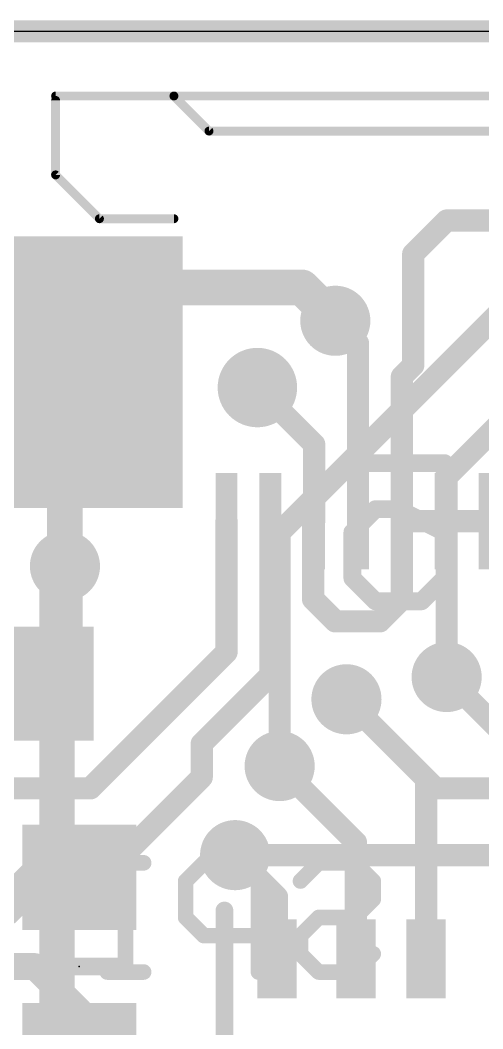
# Model space of a CAD drawing. Extents: x -0.1 to 49.3, y -0.1 to 40.8.
# Drawn here: x 16.34 to 21.61, y 29.26 to 40.77 of the extents above; entities that cross this region are included whole.
import ezdxf

# ---------------------------------------------------------------- set-up
doc = ezdxf.new("R2010")
doc.units = 0
for name, color, linetype in [('1', 12, 'CONTINUOUS'), ('16', 132, 'CONTINUOUS'), ('18', 110, 'CONTINUOUS'), ('20', 53, 'CONTINUOUS'), ('21', 40, 'CONTINUOUS'), ('22', 6, 'CONTINUOUS'), ('23', 53, 'CONTINUOUS')]:
    doc.layers.add(name, color=color, linetype=linetype)

# ---------------------------------------------------------------- blocks, each defined once
blk = doc.blocks.new('RECT')
blk.add_solid([(-0.5, -0.5), (0.5, -0.5), (-0.5, 0.5), (0.5, 0.5)])
blk = doc.blocks.new('ROUNDV')
at = {"const_width": 0.5}
blk.add_lwpolyline([(0, -0.25, 1), (0, 0.25, 1), (0, -0.25)], format="xyb", dxfattribs=at)

msp = doc.modelspace()

# ---------------------------------------------------------------- linework, layer by layer
at = {"layer": '1'}
for points, const_width in [([(21.201, 38.481), (20.82, 38.1)], 0.254), ([(23.36, 38.481), (21.201, 38.481)], 0.254), ([(20.82, 38.1), (20.82, 36.83)], 0.254), ([(20.19, 37.079), (19.931, 37.338)], 0.254), ([(20.19, 35.052), (20.19, 37.079)], 0.254), ([(20.82, 36.83), (20.69, 36.7)], 0.254), ([(20.69, 35.052), (20.69, 36.7)], 0.254), ([(19.69, 35.928), (19.042, 36.576)], 0.254), ([(19.169, 36.449), (19.042, 36.576)], 0.254), ([(19.69, 35.052), (19.69, 35.928)], 0.254), ([(18.69, 35.052), (18.69, 33.557)], 0.254), ([(19.19, 35.052), (19.19, 33.295)], 0.254), ([(19.677, 35.039), (19.69, 35.052)], 0.254), ([(19.677, 34.163), (19.677, 35.039)], 0.254), ([(20.69, 35.052), (20.69, 34.16)], 0.254), ([(20.69, 35.052), (21.19, 35.052)], 0.254), ([(21.19, 35.052), (21.69, 35.052)], 0.254), ([(16.829, 34.5212), (16.8469, 34.539)], 0.4064), ([(16.8469, 33.4699), (16.8469, 34.539)], 0.4064), ([(19.931, 33.909), (19.677, 34.163)], 0.254), ([(20.69, 34.16), (20.439, 33.909)], 0.254), ([(20.439, 33.909), (19.931, 33.909)], 0.254), ([(16.575, 33.198), (16.8469, 33.4699)], 0.4064), ([(18.69, 33.557), (17.137, 32.004)], 0.254), ([(19.19, 33.295), (18.407, 32.512)], 0.254), ([(21.866, 32.609), (21.201, 33.274)], 0.254), ([(20.966, 32.112), (20.058, 33.02)], 0.254), ([(18.407, 32.512), (18.407, 32.131)], 0.254), ([(20.166, 31.388), (19.296, 32.258)], 0.254), ([(17.264, 30.988), (18.407, 32.131)], 0.254), ([(20.966, 30.06), (20.966, 32.112)], 0.254), ([(17.137, 32.004), (15.748, 32.004)], 0.254), ([(20.166, 30.06), (20.166, 31.388)], 0.254), ([(19.266, 30.764), (18.788, 31.242)], 0.254), ([(16.51, 30.988), (16.129, 30.607)], 0.4064), ([(17.01, 30.988), (16.51, 30.988)], 0.4064), ([(17.01, 30.988), (17.264, 30.988)], 0.254), ([(19.266, 30.06), (19.266, 30.764)], 0.254), ([(16.502, 29.972), (14.47, 29.972)], 0.3048), ([(17.01, 29.464), (16.502, 29.972)], 0.3048), ([(17.01, 28.956), (17.01, 29.464)], 0.3048)]:
    msp.add_lwpolyline(points, dxfattribs=dict(at, const_width=const_width))
for points, const_width in [([(21.201, 38.5445, 1), (21.201, 38.4175)], 0.127), ([(21.2459, 38.4361, 1), (21.1561, 38.5259)], 0.127), ([(20.8835, 38.1, 1), (20.7565, 38.1)], 0.127), ([(20.7751, 38.1449, 1), (20.8649, 38.0551)], 0.127), ([(19.9759, 37.3829, 1), (19.8861, 37.2931)], 0.127), ([(20.2535, 37.079, 1), (20.1265, 37.079)], 0.127), ([(20.1451, 37.0341, 1), (20.2349, 37.1239)], 0.127), ([(20.8649, 36.7851, 1), (20.7751, 36.8749)], 0.127), ([(20.7535, 36.7, 1), (20.6265, 36.7)], 0.127), ([(20.7565, 36.83, 1), (20.8835, 36.83)], 0.127), ([(20.6451, 36.7449, 1), (20.7349, 36.6551)], 0.127), ([(19.0869, 36.6209, 1), (18.9971, 36.5311)], 0.127), ([(19.0869, 36.6209, 1), (18.9971, 36.5311)], 0.127), ([(19.1241, 36.4041, 1), (19.2139, 36.4939)], 0.127), ([(19.7535, 35.928, 1), (19.6265, 35.928)], 0.127), ([(19.6451, 35.8831, 1), (19.7349, 35.9729)], 0.127), ([(18.7535, 35.052, 1), (18.6265, 35.052)], 0.127), ([(19.2535, 35.052, 1), (19.1265, 35.052)], 0.127), ([(19.7405, 35.039, 1), (19.6135, 35.039)], 0.127), ([(19.6321, 35.0839, 1), (19.7219, 34.9941)], 0.127), ([(19.6265, 35.052, 1), (19.7535, 35.052)], 0.127), ([(19.7349, 35.0071, 1), (19.6451, 35.0969)], 0.127), ([(20.1265, 35.052, 1), (20.2535, 35.052)], 0.127), ([(20.7535, 35.052, 1), (20.6265, 35.052)], 0.127), ([(20.69, 35.1155, 1), (20.69, 34.9885)], 0.127), ([(20.6265, 35.052, 1), (20.7535, 35.052)], 0.127), ([(21.19, 35.1155, 1), (21.19, 34.9885)], 0.127), ([(21.19, 34.9885, 1), (21.19, 35.1155)], 0.127), ([(16.7572, 34.593, 1), (16.9008, 34.4493)], 0.2032), ([(16.9485, 34.539, 1), (16.7453, 34.539)], 0.2032), ([(16.9187, 34.4672, 1), (16.775, 34.6109)], 0.2032), ([(19.7219, 34.2079, 1), (19.6321, 34.1181)], 0.127), ([(19.6135, 34.163, 1), (19.7405, 34.163)], 0.127), ([(20.6265, 34.16, 1), (20.7535, 34.16)], 0.127), ([(20.7349, 34.1151, 1), (20.6451, 34.2049)], 0.127), ([(19.931, 33.9725, 1), (19.931, 33.8455)], 0.127), ([(19.8861, 33.8641, 1), (19.9759, 33.9539)], 0.127), ([(20.3941, 33.9539, 1), (20.4839, 33.8641)], 0.127), ([(20.439, 33.8455, 1), (20.439, 33.9725)], 0.127), ([(16.9187, 33.398, 1), (16.775, 33.5417)], 0.2032), ([(18.6265, 33.557, 1), (18.7535, 33.557)], 0.127), ([(18.7349, 33.5121, 1), (18.6451, 33.6019)], 0.127), ([(16.7453, 33.4699, 1), (16.9485, 33.4699)], 0.2032), ([(16.5032, 33.2698, 1), (16.6468, 33.1262)], 0.2032), ([(19.2349, 33.2501, 1), (19.1451, 33.3399)], 0.127), ([(21.2459, 33.3189, 1), (21.1561, 33.2291)], 0.127), ([(19.1265, 33.295, 1), (19.2535, 33.295)], 0.127), ([(20.1029, 33.0649, 1), (20.0131, 32.9751)], 0.127), ([(18.4705, 32.512, 1), (18.3435, 32.512)], 0.127), ([(18.3621, 32.5569, 1), (18.4519, 32.4671)], 0.127), ([(19.3409, 32.3029, 1), (19.2511, 32.2131)], 0.127), ([(18.4519, 32.0861, 1), (18.3621, 32.1759)], 0.127), ([(21.0295, 32.112, 1), (20.9025, 32.112)], 0.127), ([(20.9211, 32.0671, 1), (21.0109, 32.1569)], 0.127), ([(17.0921, 32.0489, 1), (17.1819, 31.9591)], 0.127), ([(17.137, 31.9405, 1), (17.137, 32.0675)], 0.127), ([(18.3435, 32.131, 1), (18.4705, 32.131)], 0.127), ([(20.2295, 31.388, 1), (20.1025, 31.388)], 0.127), ([(20.1211, 31.3431, 1), (20.2109, 31.4329)], 0.127), ([(18.8329, 31.2869, 1), (18.7431, 31.1971)], 0.127), ([(16.51, 31.0896, 1), (16.51, 30.8864)], 0.2032), ([(16.5818, 30.9162, 1), (16.4382, 31.0598)], 0.2032), ([(17.01, 30.8864, 1), (17.01, 31.0896)], 0.2032), ([(17.01, 31.0515, 1), (17.01, 30.9245)], 0.127), ([(17.2191, 31.0329, 1), (17.3089, 30.9431)], 0.127), ([(17.264, 30.9245, 1), (17.264, 31.0515)], 0.127), ([(19.3295, 30.764, 1), (19.2025, 30.764)], 0.127), ([(19.2211, 30.7191, 1), (19.3109, 30.8089)], 0.127), ([(16.5559, 30.0259, 1), (16.4481, 29.9181)], 0.1524), ([(16.502, 29.8958, 1), (16.502, 30.0482)], 0.1524), ([(19.2025, 30.06, 1), (19.3295, 30.06)], 0.127), ([(20.1025, 30.06, 1), (20.2295, 30.06)], 0.127), ([(20.9025, 30.06, 1), (21.0295, 30.06)], 0.127), ([(17.0862, 29.464, 1), (16.9338, 29.464)], 0.1524), ([(16.9561, 29.4101, 1), (17.0639, 29.5179)], 0.1524)]:
    msp.add_lwpolyline(points, format="xyb", dxfattribs=dict(at, const_width=const_width))
at = {"layer": '16'}
for points, const_width in [([(49.133, 40.64), (0.254, 40.64)], 0.254), ([(17.526, 37.719), (16.8469, 37.0399)], 0.4064), ([(19.55, 37.719), (17.526, 37.719)], 0.4064), ([(19.931, 37.338), (19.55, 37.719)], 0.4064), ([(19.296, 34.925), (21.963, 37.592)], 0.254), ([(16.8469, 37.0399), (16.8469, 34.539)], 0.4064), ([(19.042, 36.576), (19.042, 36.703)], 0.254), ([(21.201, 35.56), (22.09, 36.449)], 0.254), ([(21.201, 33.274), (21.201, 35.56)], 0.254), ([(19.296, 32.258), (19.296, 34.925)], 0.254), ([(16.756, 34.4482), (16.8469, 34.539)], 0.4064), ([(16.756, 25.527), (16.756, 34.4482)], 0.4064), ([(21.074, 32.004), (20.058, 33.02)], 0.254), ([(21.963, 32.004), (21.074, 32.004)], 0.254), ([(18.788, 31.242), (22.344, 31.242)], 0.254)]:
    msp.add_lwpolyline(points, dxfattribs=dict(at, const_width=const_width))
for points, const_width in [([(17.526, 37.8206, 1), (17.526, 37.6174)], 0.2032), ([(17.5978, 37.6472, 1), (17.4542, 37.7908)], 0.2032), ([(19.6218, 37.7908, 1), (19.4782, 37.6472)], 0.2032), ([(19.55, 37.6174, 1), (19.55, 37.8206)], 0.2032), ([(19.8592, 37.2662, 1), (20.0028, 37.4098)], 0.2032), ([(16.775, 37.1117, 1), (16.9187, 36.968)], 0.2032), ([(16.9485, 37.0399, 1), (16.7453, 37.0399)], 0.2032), ([(19.1055, 36.703, 1), (18.9785, 36.703)], 0.127), ([(18.9785, 36.576, 1), (19.1055, 36.576)], 0.127), ([(21.2645, 35.56, 1), (21.1375, 35.56)], 0.127), ([(21.1561, 35.6049, 1), (21.2459, 35.5151)], 0.127), ([(19.3595, 34.925, 1), (19.2325, 34.925)], 0.127), ([(19.2511, 34.9699, 1), (19.3409, 34.8801)], 0.127), ([(16.8576, 34.4482, 1), (16.6544, 34.4482)], 0.2032), ([(16.7453, 34.539, 1), (16.9485, 34.539)], 0.2032), ([(16.9187, 34.4672, 1), (16.775, 34.6109)], 0.2032), ([(16.6842, 34.52, 1), (16.8278, 34.3763)], 0.2032), ([(21.1375, 33.274, 1), (21.2645, 33.274)], 0.127), ([(20.1029, 33.0649, 1), (20.0131, 32.9751)], 0.127), ([(19.2325, 32.258, 1), (19.3595, 32.258)], 0.127), ([(21.074, 32.0675, 1), (21.074, 31.9405)], 0.127), ([(21.0291, 31.9591, 1), (21.1189, 32.0489)], 0.127), ([(18.788, 31.3055, 1), (18.788, 31.1785)], 0.127)]:
    msp.add_lwpolyline(points, format="xyb", dxfattribs=dict(at, const_width=const_width))
at = {"layer": '20'}
msp.add_line((2.54, 40.64), (45.72, 40.64), dxfattribs=at)
at = {"layer": '21'}
for points, const_width in [([(16.74, 39.902), (18.09, 39.902)], 0.1016), ([(18.09, 39.902), (18.49, 39.502)], 0.1016), ([(38.79, 39.902), (18.09, 39.902)], 0.1016), ([(16.74, 39.002), (16.74, 39.852)], 0.1016), ([(18.49, 39.502), (38.39, 39.502)], 0.1016), ([(17.24, 38.502), (16.74, 39.002)], 0.1016), ([(18.09, 38.502), (17.24, 38.502)], 0.1016), ([(18.666, 27.81), (18.666, 30.61)], 0.2032), ([(17.518, 29.972), (16.502, 29.972)], 0.2032)]:
    msp.add_lwpolyline(points, dxfattribs=dict(at, const_width=const_width))
for points, const_width in [([(16.74, 39.9274, 1), (16.74, 39.8766)], 0.0508), ([(18.108, 39.92, 1), (18.072, 39.884)], 0.0508), ([(18.09, 39.9274, 1), (18.09, 39.8766)], 0.0508), ([(18.09, 39.8766, 1), (18.09, 39.9274)], 0.0508), ([(16.7654, 39.852, 1), (16.7146, 39.852)], 0.0508), ([(18.49, 39.5274, 1), (18.49, 39.4766)], 0.0508), ([(18.472, 39.484, 1), (18.508, 39.52)], 0.0508), ([(16.758, 39.02, 1), (16.722, 38.984)], 0.0508), ([(16.7146, 39.002, 1), (16.7654, 39.002)], 0.0508), ([(17.24, 38.5274, 1), (17.24, 38.4766)], 0.0508), ([(18.09, 38.4766, 1), (18.09, 38.5274)], 0.0508), ([(17.222, 38.484, 1), (17.258, 38.52)], 0.0508), ([(18.7168, 30.61, 1), (18.6152, 30.61)], 0.1016), ([(16.502, 30.0228, 1), (16.502, 29.9212)], 0.1016), ([(17.518, 29.9212, 1), (17.518, 30.0228)], 0.1016)]:
    msp.add_lwpolyline(points, format="xyb", dxfattribs=dict(at, const_width=const_width))
at = {"layer": '22'}
for points, const_width in [([(20.1259, 35.7137), (21.1766, 35.7137)], 0.2032), ([(21.1766, 35.7137), (21.1766, 34.9257)], 0.2032), ([(20.3885, 35.1884), (20.1259, 34.9257)], 0.2032), ([(20.6512, 35.1884), (20.3885, 35.1884)], 0.2032), ([(21.1766, 34.9257), (20.6512, 35.1884)], 0.2032), ([(20.1259, 34.9257), (20.1259, 34.4003)], 0.2032), ([(20.1259, 34.4003), (20.3885, 34.1376)], 0.2032), ([(20.9139, 34.1376), (21.1766, 34.4003)], 0.2032), ([(20.3885, 34.1376), (20.9139, 34.1376)], 0.2032), ([(17.7445, 31.1542), (17.3293, 31.1542)], 0.1778), ([(17.5369, 29.9085), (17.5369, 31.1542)], 0.1778), ([(18.4314, 31.1542), (18.2238, 30.9466)], 0.1778), ([(19.0542, 31.1542), (18.4314, 31.1542)], 0.1778), ([(19.0542, 29.9085), (19.0542, 31.1542)], 0.1778), ([(19.5335, 30.9466), (19.7411, 31.1542)], 0.1778), ([(19.7411, 31.1542), (20.1563, 31.1542)], 0.1778), ([(20.1563, 31.1542), (20.364, 30.9466)], 0.1778), ([(18.2238, 30.9466), (18.2238, 30.5313)], 0.1778), ([(20.364, 30.9466), (20.364, 30.7389)], 0.1778), ([(20.364, 30.7389), (20.1563, 30.5313)], 0.1778), ([(18.2238, 30.5313), (18.4314, 30.3237)], 0.1778), ([(19.7411, 30.5313), (19.5335, 30.3237)], 0.1778), ([(20.1563, 30.5313), (19.7411, 30.5313)], 0.1778), ([(18.4314, 30.3237), (19.0542, 30.3237)], 0.1778), ([(19.5335, 30.3237), (19.5335, 30.1161)], 0.1778), ([(19.5335, 30.1161), (19.7411, 29.9085)], 0.1778), ([(20.1563, 29.9085), (20.364, 30.1161)], 0.1778), ([(17.7445, 29.9085), (17.3293, 29.9085)], 0.1778), ([(19.7411, 29.9085), (20.1563, 29.9085)], 0.1778)]:
    msp.add_lwpolyline(points, dxfattribs=dict(at, const_width=const_width))
for points, const_width in [([(20.1259, 35.7645, 1), (20.1259, 35.6629)], 0.1016), ([(21.2274, 35.7137, 1), (21.1258, 35.7137)], 0.1016), ([(21.1766, 35.6629, 1), (21.1766, 35.7645)], 0.1016), ([(20.3885, 35.2392, 1), (20.3885, 35.1376)], 0.1016), ([(20.4245, 35.1524, 1), (20.3526, 35.2243)], 0.1016), ([(20.674, 35.2338, 1), (20.6285, 35.1429)], 0.1016), ([(20.6512, 35.1376, 1), (20.6512, 35.2392)], 0.1016), ([(20.0899, 34.9616, 1), (20.1618, 34.8898)], 0.1016), ([(20.1767, 34.9257, 1), (20.0751, 34.9257)], 0.1016), ([(21.1539, 34.8802, 1), (21.1993, 34.9711)], 0.1016), ([(21.1258, 34.9257, 1), (21.2274, 34.9257)], 0.1016), ([(20.1618, 34.4362, 1), (20.0899, 34.3644)], 0.1016), ([(20.0751, 34.4003, 1), (20.1767, 34.4003)], 0.1016), ([(21.2125, 34.3644, 1), (21.1407, 34.4362)], 0.1016), ([(20.3885, 34.1884, 1), (20.3885, 34.0868)], 0.1016), ([(20.3526, 34.1017, 1), (20.4245, 34.1735)], 0.1016), ([(20.878, 34.1735, 1), (20.9498, 34.1017)], 0.1016), ([(20.9139, 34.0868, 1), (20.9139, 34.1884)], 0.1016), ([(17.3293, 31.1986, 1), (17.3293, 31.1097)], 0.0889), ([(17.5813, 31.1542, 1), (17.4924, 31.1542)], 0.0889), ([(17.7445, 31.1097, 1), (17.7445, 31.1986)], 0.0889), ([(18.4314, 31.1986, 1), (18.4314, 31.1097)], 0.0889), ([(18.4628, 31.1227, 1), (18.4, 31.1856)], 0.0889), ([(19.0987, 31.1542, 1), (19.0098, 31.1542)], 0.0889), ([(19.0542, 31.1097, 1), (19.0542, 31.1986)], 0.0889), ([(19.7411, 31.1986, 1), (19.7411, 31.1097)], 0.0889), ([(19.7726, 31.1227, 1), (19.7097, 31.1856)], 0.0889), ([(20.1878, 31.1856, 1), (20.1249, 31.1227)], 0.0889), ([(20.1563, 31.1097, 1), (20.1563, 31.1986)], 0.0889), ([(18.2682, 30.9466, 1), (18.1793, 30.9466)], 0.0889), ([(18.1924, 30.978, 1), (18.2552, 30.9151)], 0.0889), ([(19.5021, 30.978, 1), (19.5649, 30.9151)], 0.0889), ([(20.4084, 30.9466, 1), (20.3195, 30.9466)], 0.0889), ([(20.3325, 30.9151, 1), (20.3954, 30.978)], 0.0889), ([(20.3195, 30.7389, 1), (20.4084, 30.7389)], 0.0889), ([(20.3954, 30.7075, 1), (20.3325, 30.7704)], 0.0889), ([(18.2552, 30.5628, 1), (18.1924, 30.4999)], 0.0889), ([(19.7411, 30.5758, 1), (19.7411, 30.4869)], 0.0889), ([(19.7726, 30.4999, 1), (19.7097, 30.5628)], 0.0889), ([(20.1249, 30.5628, 1), (20.1878, 30.4999)], 0.0889), ([(20.1563, 30.4869, 1), (20.1563, 30.5758)], 0.0889), ([(18.1793, 30.5313, 1), (18.2682, 30.5313)], 0.0889), ([(18.4314, 30.3682, 1), (18.4314, 30.2793)], 0.0889), ([(18.4, 30.2923, 1), (18.4628, 30.3551)], 0.0889), ([(19.0542, 30.2793, 1), (19.0542, 30.3682)], 0.0889), ([(19.578, 30.3237, 1), (19.4891, 30.3237)], 0.0889), ([(19.5021, 30.3551, 1), (19.5649, 30.2923)], 0.0889), ([(19.5649, 30.1475, 1), (19.5021, 30.0847)], 0.0889), ([(19.4891, 30.1161, 1), (19.578, 30.1161)], 0.0889), ([(20.3954, 30.0847, 1), (20.3325, 30.1475)], 0.0889), ([(17.3293, 29.953, 1), (17.3293, 29.864)], 0.0889), ([(17.4924, 29.9085, 1), (17.5813, 29.9085)], 0.0889), ([(17.7445, 29.864, 1), (17.7445, 29.953)], 0.0889), ([(19.0098, 29.9085, 1), (19.0987, 29.9085)], 0.0889), ([(19.7411, 29.953, 1), (19.7411, 29.864)], 0.0889), ([(19.7097, 29.8771, 1), (19.7726, 29.9399)], 0.0889), ([(20.1249, 29.9399, 1), (20.1878, 29.8771)], 0.0889), ([(20.1563, 29.864, 1), (20.1563, 29.953)], 0.0889)]:
    msp.add_lwpolyline(points, format="xyb", dxfattribs=dict(at, const_width=const_width))
at = {"layer": '23'}
msp.add_point((17.01, 29.972), dxfattribs=at)

# ---------------------------------------------------------------- block references
at = {"layer": '1'}
for p, xscale, yscale, rotation in [((17.04, 36.752), 3.1, 2.3, 270), ((18.69, 35.052), 1.1, 0.25, 90), ((19.19, 35.052), 1.1, 0.25, 90), ((19.69, 35.052), 1.1, 0.25, 90), ((20.19, 35.052), 1.1, 0.25, 90), ((20.69, 35.052), 1.1, 0.25, 90), ((21.19, 35.052), 1.1, 0.25, 90), ((21.69, 35.052), 1.1, 0.25, 90), ((16.575, 33.198), 1.2, 1.3, 180), ((17.01, 30.988), 1.2, 1.3, 270), ((17.01, 28.956), 1.2, 1.3, 270)]:
    msp.add_blockref('RECT', p, dxfattribs=dict(at, xscale=xscale, yscale=yscale, rotation=rotation))
at = {"layer": '1', "xscale": 0.45, "yscale": 0.9}
for p in [(19.266, 30.06), (20.166, 30.06), (20.966, 30.06)]:
    msp.add_blockref('RECT', p, dxfattribs=at)
at = {"layer": '18'}
for p, xscale, yscale in [((19.931, 37.338), 0.8001, 0.8001), ((19.931, 37.338), 0.8001, 0.8001), ((19.042, 36.576), 0.9064, 0.9064), ((19.042, 36.576), 0.9064, 0.9064), ((16.8469, 34.539), 0.8001, 0.8001), ((16.8469, 34.539), 0.8001, 0.8001), ((21.201, 33.274), 0.8001, 0.8001), ((21.201, 33.274), 0.8001, 0.8001), ((20.058, 33.02), 0.8001, 0.8001), ((20.058, 33.02), 0.8001, 0.8001), ((19.296, 32.258), 0.8001, 0.8001), ((19.296, 32.258), 0.8001, 0.8001), ((18.788, 31.242), 0.8001, 0.8001), ((18.788, 31.242), 0.8001, 0.8001)]:
    msp.add_blockref('ROUNDV', p, dxfattribs=dict(at, xscale=xscale, yscale=yscale))

doc.saveas('drawing.dxf')
